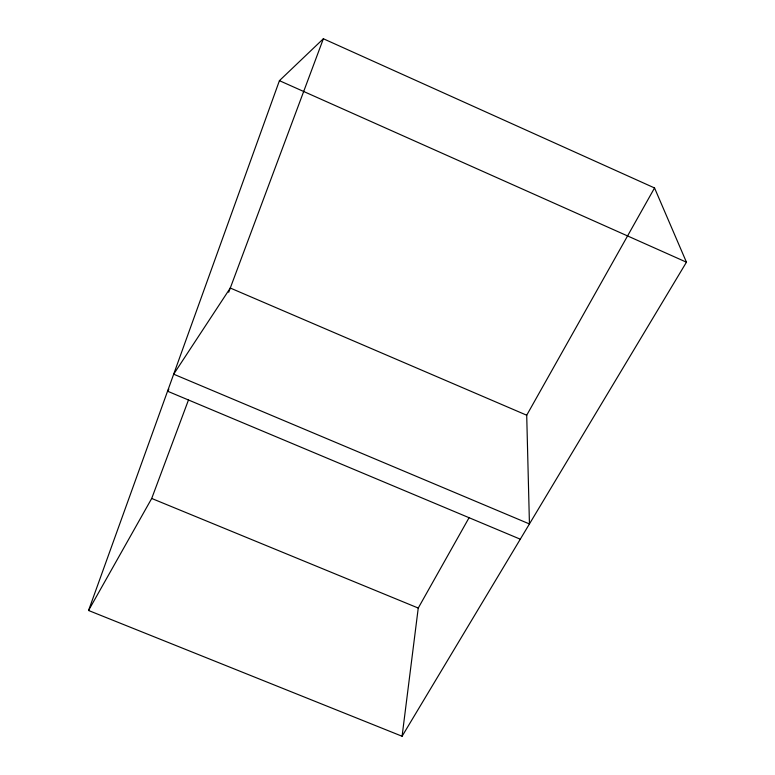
<?xml version="1.0" encoding="UTF-8"?>
<svg xmlns="http://www.w3.org/2000/svg" width="775" height="775" viewBox="0 0 775 775"><rect width="100%" height="100%" fill="white"/><g stroke="black" fill="none" stroke-linecap="round" stroke-linejoin="round"><path stroke-width="1.16" d="M402.089 736.25L686.447 262.192L654.546 187.957L323.369 38.75L279.426 80.668L88.553 610.487L402.089 736.25L418.248 608.055L469.175 517.516M88.553 610.487L151.706 498.461L188.49 399.948M228.703 292.272L323.369 38.75M526.622 415.381L654.546 187.957M168.863 389.176L167.555 391.21L520.296 539.197M151.706 498.461L418.248 608.055M279.426 80.668L686.447 262.192M230.282 288.029L173.687 374.189L529.441 523.948L526.709 415.216L230.282 288.029"/></g></svg>
